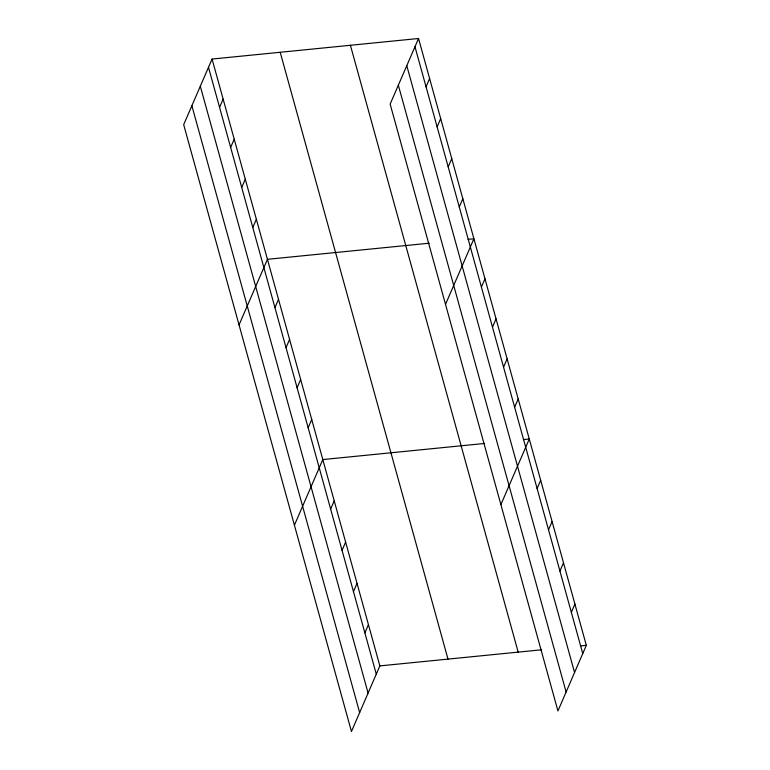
<?xml version="1.0" encoding="UTF-8"?>
<svg xmlns="http://www.w3.org/2000/svg" width="770" height="770" viewBox="0 0 770 770"><rect width="100%" height="100%" fill="white"/><g stroke="black" fill="none" stroke-linecap="round" stroke-linejoin="round"><path stroke-width="1.16" d="M212.068 59.059L183.684 124.663L351.457 731.5L379.851 665.896L212.068 59.059L418.543 38.5L586.317 645.337L557.932 710.941L390.149 104.104L418.543 38.5M219.575 107.367L223.146 99.109M230.644 147.417L234.215 139.168M241.722 187.466L245.293 179.218M252.791 227.516L256.362 219.267M239.047 324.921L267.44 259.317L429.265 243.205M274.938 307.625L278.509 299.366M286.017 347.674L289.587 339.416M426.041 86.808L429.612 78.55M297.085 387.724L300.656 379.475M437.119 126.858L440.69 118.599M308.164 427.774L311.735 419.525M448.188 166.907L451.759 158.649M294.419 525.178L322.803 459.575L484.638 443.453M459.267 206.957L462.837 198.708M330.638 509.085L334.209 500.837M445.522 304.362L473.906 238.758L468.035 239.345M342.053 550.357L345.624 542.099M481.414 287.056L484.985 278.807M353.459 591.62L357.03 583.371M492.482 327.106L496.053 318.857M364.865 632.882L368.435 624.634M503.551 367.165L507.122 358.907M514.63 407.214L518.2 398.956M500.885 504.619L529.269 439.016L523.398 439.593M537.113 488.526L540.684 480.278M548.519 529.789L552.09 521.54M559.925 571.061L563.496 562.803M571.34 612.323L574.911 604.075M379.851 665.896L541.676 649.784M580.445 645.924L586.317 645.337M414.972 46.749L582.746 653.586M406.781 65.681L574.555 672.518M398.34 85.181L566.114 692.009M350.408 45.286L518.181 652.123M280.203 52.273L447.986 659.11M208.497 67.317L376.28 674.145M200.316 86.24L368.089 693.077M191.874 105.74L359.648 712.577"/></g></svg>
